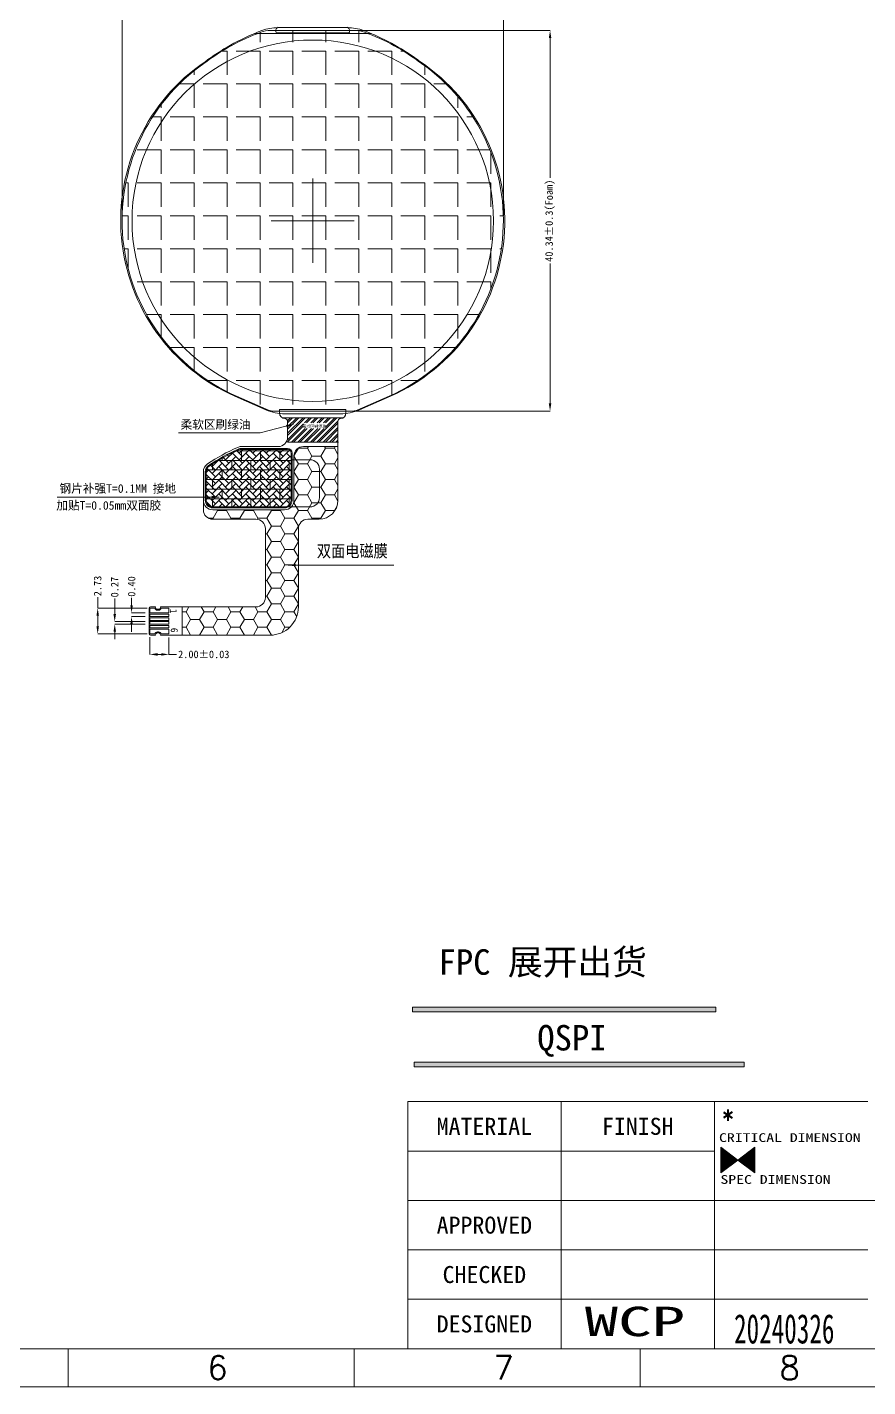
# Model space of a CAD drawing. Header units: millimetres. Extents: x -19 to 3409, y 490 to 920.
# Drawn here: x 2545.8 to 2634.9, y 644.2 to 788.3 of the extents above; entities that cross this region are included whole.
import ezdxf
from ezdxf.enums import TextEntityAlignment as Align
from ezdxf.lldxf.tags import DXFTag

# ---------------------------------------------------------------- set-up
doc = ezdxf.new("R2010")
doc.units = ezdxf.units.MM
doc.layers.get('0').update_dxf_attribs({"lineweight": 5})
doc.layers.get('Defpoints').update_dxf_attribs({"lineweight": 5})
for name, color, linetype, lineweight in [('COF', 4, 'Continuous', 5), ('DIM', 3, 'Continuous', 5), ('EMI', 5, 'Continuous', 5), ('Encap', 210, 'Continuous', 5), ('ITO', 2, 'Continuous', 5), ('TAPE-Foam', 32, 'Continuous', 5), ('TFPC', 50, 'Continuous', 5), ('图框', 7, 'Continuous', 5)]:
    doc.layers.add(name, color=color, linetype=linetype, lineweight=lineweight)
doc.styles.get("Standard").update_dxf_attribs({"font": 'txt', "bigfont": 'gbcbig.shx'})
doc.styles.add('TEXTSTYLE_0', font='txt', dxfattribs={"width": 0.8})
doc.styles.add('宋', font='', dxfattribs={"height": 2})
doc.styles.add('宋体', font='')
doc.styles.add('汉字', font='')
doc.styles.get('宋').set_extended_font_data('SimSun')
doc.styles.get('宋体').set_extended_font_data('SimSun')
doc.styles.get('汉字').set_extended_font_data('SimSun')
tags = doc.linetypes.add('CENTER', pattern=[0.6, 0.375, -0.075, 0.075, -0.075]).pattern_tags.tags
tags[10:11] = [DXFTag(74, 4), DXFTag(75, 0), DXFTag(340, '0'), DXFTag(46, 1.0), DXFTag(50, 0.0), DXFTag(44, 0.0), DXFTag(45, 0.0)]
tags[8:9] = [DXFTag(74, 4), DXFTag(75, 0), DXFTag(340, '0'), DXFTag(46, 1.0), DXFTag(50, 0.0), DXFTag(44, 0.0), DXFTag(45, 0.0)]
tags[6:7] = [DXFTag(74, 4), DXFTag(75, 0), DXFTag(340, '0'), DXFTag(46, 1.0), DXFTag(50, 0.0), DXFTag(44, 0.0), DXFTag(45, 0.0)]
tags[4:5] = [DXFTag(74, 4), DXFTag(75, 0), DXFTag(340, '0'), DXFTag(46, 1.0), DXFTag(50, 0.0), DXFTag(44, 0.0), DXFTag(45, 0.0)]
doc.dimstyles.new('DIM', dxfattribs={"dimtxt": 0.8, "dimasz": 0.8, "dimexe": 0, "dimexo": 0.5, "dimgap": 0.11, "dimtad": 0, "dimzin": 1, "dimdsep": 46, "dimtxsty": '汉字', "dimcen": 0, "dimclrd": 256, "dimclre": 256, "dimclrt": 256, "dimadec": 0, "dimazin": 0, "dimtm": 1e-09, "dimtfac": 1, "dimtofl": 0, "dimtmove": 0, "dimatfit": 3, "dimfxl": 0, "dimlwd": 5, "dimlwe": 5, "dimarcsym": 0})

# ---------------------------------------------------------------- blocks, each defined once
blk = doc.blocks.new('*D23')
at = {"layer": 'Defpoints', "color": 0, "lineweight": 5, "transparency": 16777216}
for p in [(2555.86548435153, 792.7295804883908), (2555.86548435153, 767.8292075826089), (2596.27068534017, 767.8292075826089)]:
    blk.add_point(p, dxfattribs=at)
at = {"layer": 'DIM', "lineweight": 5, "transparency": 16777216}
for p, q in [((2555.86548435153, 768.3292075826089), (2555.86548435153, 792.7295804883908)), ((2556.66548435153, 792.7295804883908), (2559.400260230298, 792.7295804883908)), ((2595.47068534017, 792.7295804883908), (2568.4828300627, 792.7295804883908)), ((2596.27068534017, 768.3292075826089), (2596.27068534017, 792.7295804883908))]:
    blk.add_line(p, q, dxfattribs=at)
for points in [[(2556.66548435153, 792.8629138217241), (2556.66548435153, 792.5962471550574), (2555.86548435153, 792.7295804883908)], [(2595.47068534017, 792.8629138217241), (2595.47068534017, 792.5962471550574), (2596.27068534017, 792.7295804883908)]]:
    blk.add_solid(points, dxfattribs=at)
at = {"layer": 'DIM', "lineweight": 5, "transparency": 16777216, "insert": (2563.941545146499, 792.7295804883908), "char_height": 0.8, "attachment_point": 5, "style": '汉字'}
blk.add_mtext('40.41±0.3(Foam)', dxfattribs=at)
blk = doc.blocks.new('*D24')
at = {"layer": 'Defpoints', "color": 0, "lineweight": 5, "transparency": 16777216}
for p in [(2580.313583617308, 787.9918075826093), (2601.217954442655, 787.9918075826093), (2579.902652347478, 747.6566075826092)]:
    blk.add_point(p, dxfattribs=at)
at = {"layer": 'DIM', "lineweight": 5, "transparency": 16777216}
for p, q in [((2580.813583617308, 787.9918075826093), (2601.217954442655, 787.9918075826093)), ((2601.217954442655, 787.1918075826094), (2601.217954442655, 772.3654924988105)), ((2601.217954442655, 748.4566075826092), (2601.217954442655, 763.2829226664081)), ((2580.402652347478, 747.6566075826092), (2601.217954442655, 747.6566075826092))]:
    blk.add_line(p, q, dxfattribs=at)
for points in [[(2601.084621109322, 787.1918075826094), (2601.351287775988, 787.1918075826094), (2601.217954442655, 787.9918075826093)], [(2601.084621109322, 748.4566075826092), (2601.351287775988, 748.4566075826092), (2601.217954442655, 747.6566075826092)]]:
    blk.add_solid(points, dxfattribs=at)
at = {"layer": 'DIM', "lineweight": 5, "transparency": 16777216, "insert": (2601.217954442654, 767.8242075826084), "char_height": 0.8, "attachment_point": 5, "rotation": 90, "style": '汉字'}
blk.add_mtext('40.34±0.3(Foam)', dxfattribs=at)
blk = doc.blocks.new('R151ASM-001-PNL-V01-C')
at = {"layer": 'Encap', "lineweight": 5}
for p, q in [((1278.901680540594, -134.0899492295754), (1278.901680540594, -143.0374342387005)), ((1283.307244968555, -138.563691734138), (1274.496116112635, -138.563691734138))]:
    blk.add_line(p, q, dxfattribs=at)
at = {"layer": 'Encap', "color": 1, "linetype": 'CENTER', "lineweight": 5}
blk.add_circle((1278.901681034914, -138.563691734138), 19.1526, dxfattribs=at)
at = {"layer": 'ITO', "lineweight": 5}
for p, q in [((1275.956667081426, -118.0910928287095), (1281.846693999763, -118.0910906395666)), ((1270.656443550914, -119.9560485305394), (1273.936625407059, -118.5173179525198)), ((1283.866735990959, -118.5173142618015), (1287.146904725057, -119.9560424183458)), ((1285.085914592146, -158.4062917341381), (1272.717446344687, -158.4062917341381)), ((1282.566613553663, -159.0262917341381), (1275.236747527526, -159.0262917341381))]:
    blk.add_line(p, q, dxfattribs=at)
for centre, radius, start, end in [((1275.95667079812, -123.091092828709), 5.000000000000869, 90.000042590194, 113.8290457779518), ((1281.846693999763, -123.0910906395665), 4.999999999999829, 66.17099681221539, 90), ((1278.901681034914, -138.5636917341381), 20.35259999999999, 113.898623072159, 235.9029104155818), ((1278.901681034915, -138.563691734138), 20.35259999999944, 304.0970874401954, 66.10141940124716), ((1261.886106614589, -163.6983402080352), 10, 53.73316769356654, 55.90291041558183), ((1281.773682185737, -136.5918126737857), 23.61962963899451, 233.7331676935665, 249.5096119977411), ((1276.029666694475, -136.5917859352466), 23.61965895676595, 290.4903930216576, 306.2668215394406), ((1295.917254514605, -163.6983408448223), 10, 124.0970874401955, 126.2668215394406), ((1275.236747527526, -154.0262917341387), 4.999999999999233, 249.743440126733, 270.000000000026), ((1282.566613553663, -154.0262917341382), 4.999999999999916, 270, 290.2565598732685)]:
    blk.add_arc(centre, radius, start, end, dxfattribs=at)
blk = doc.blocks.new('R151ASM-001-Form-V01-C')
at = {"layer": 'TAPE-Foam', "lineweight": 5}
h = blk.add_hatch(dxfattribs=at)
h.set_pattern_fill('ANGLE', color=32, scale=0.5)
h.set_pattern_definition([(0, (0, 0), (0, 3.4925), [2.54, -0.9525]), (90, (0, 0), (-3.4925, 2.138539473011066e-16), [2.54, -0.9525])])
h.paths.add_polyline_path([(2103.671082170945, 8.456395257467655), (2100.268273648302, 9.938337229628626, 0.1030462216133144), (2099.868990179326, 10.02150970418953), (2091.281983818815, 10.02150970418953, 0.1030461232185083), (2090.882700706893, 9.938337385127106), (2087.480264236097, 8.456559019983171, 0.5836025126329344), (2084.043090949216, -26.81692143713965, 0.07495963867705388), (2090.074763604727, -30.1291796993085, 0.08836556133910736), (2091.110630110986, -30.31369029581047), (2100.040346730126, -30.31369029581047, 0.0883655613390475), (2101.076213236384, -30.12917969930466, 0.07495963867705478), (2107.107885891897, -26.81692143713916, 0.5835958562597043)])
for p, q in [((2087.480264236097, 8.456559019983194), (2090.882700706893, 9.93833738512709)), ((2091.281983818815, 10.02150970418953), (2099.868990179326, 10.02150970418953)), ((2103.670713381426, 8.456555867347353), (2100.268273648302, 9.938337229628715)), ((2091.110630110986, -30.31369029581048), (2100.119684602764, -30.31369029581048))]:
    blk.add_line(p, q, dxfattribs=at)
for centre, radius, start, end in [((2091.281983818815, 9.02150970418953), 1, 90, 113.533369991022), ((2099.868990179326, 9.021509704189526), 1, 66.46660769548652, 90), ((2095.725487926235, -10.15109029581042), 20.35259999999944, 113.8985805987507, 234.9703526407249), ((2095.425488914877, -10.15109029581041), 20.35259999999944, 305.029647358773, 66.10141940124915), ((2098.043661579467, -8.469682389705708), 23.07893322136698, 232.6531567585053, 249.8005716532164), ((2093.107315261646, -8.469682389705708), 23.07893322136698, 290.1994283467905, 307.3468432414928), ((2091.110630110986, -27.31369029581047), 3, 249.8005716532173, 270), ((2100.040346730126, -27.31369029581047), 3, 270, 290.1994283467905)]:
    blk.add_arc(centre, radius, start, end, dxfattribs=at)
blk = doc.blocks.new('*D255')
at = {"layer": 'Defpoints', "color": 0, "lineweight": 5, "transparency": 16777216}
for p in [(2558.818081501537, 724.2006835279914), (2560.818081501537, 724.1421160689912), (2560.818081501537, 721.8602600665599)]:
    blk.add_point(p, dxfattribs=at)
at = {"layer": 'DIM', "lineweight": 5, "transparency": 16777216}
for p, q in [((2558.818081501537, 723.7006835279914), (2558.818081501537, 721.8602600665599)), ((2560.818081501537, 723.6421160689912), (2560.818081501537, 721.8602600665599)), ((2559.618081501537, 721.8602600665599), (2560.018081501536, 721.8602600665599)), ((2560.818081501537, 721.8602600665599), (2561.618081501537, 721.8602600665599))]:
    blk.add_line(p, q, dxfattribs=at)
for points in [[(2559.618081501537, 721.9935933998933), (2559.618081501537, 721.7269267332266), (2558.818081501537, 721.8602600665599)], [(2560.018081501536, 721.9935933998933), (2560.018081501536, 721.7269267332266), (2560.818081501537, 721.8602600665599)]]:
    blk.add_solid(points, dxfattribs=at)
at = {"layer": 'DIM', "lineweight": 5, "transparency": 16777216, "insert": (2564.523612227794, 721.8602600665599), "char_height": 0.8, "attachment_point": 5, "style": '汉字'}
blk.add_mtext('2.00%%P0.03', dxfattribs=at)
blk = doc.blocks.new('*D256')
at = {"layer": 'Defpoints', "color": 0, "lineweight": 5, "transparency": 16777216}
for p in [(2559.018081501536, 726.7614720952729), (2553.280109624229, 724.0314720952788), (2559.018081501536, 724.0314720952788)]:
    blk.add_point(p, dxfattribs=at)
at = {"layer": 'DIM', "lineweight": 5, "transparency": 16777216}
for p, q in [((2553.280109624229, 726.7614720952729), (2553.280109624229, 727.9237067321436)), ((2558.518081501536, 726.7614720952729), (2553.280109624229, 726.7614720952729)), ((2553.280109624229, 724.8314720952787), (2553.280109624229, 725.9614720952729)), ((2558.518081501536, 724.0314720952788), (2553.280109624229, 724.0314720952788))]:
    blk.add_line(p, q, dxfattribs=at)
for points in [[(2553.146776290896, 725.9614720952729), (2553.413442957562, 725.9614720952729), (2553.280109624229, 726.7614720952729)], [(2553.146776290896, 724.8314720952787), (2553.413442957562, 724.8314720952787), (2553.280109624229, 724.0314720952788)]]:
    blk.add_solid(points, dxfattribs=at)
at = {"layer": 'DIM', "lineweight": 5, "transparency": 16777216, "insert": (2553.280109624229, 729.1130363410826), "char_height": 0.8, "attachment_point": 5, "rotation": 90, "style": '汉字'}
blk.add_mtext('2.73', dxfattribs=at)
blk = doc.blocks.new('*D257')
at = {"layer": 'Defpoints', "color": 0, "lineweight": 5, "transparency": 16777216}
for p in [(2555.08527542013, 725.0614720952767), (2558.818081501537, 725.3314720952735), (2558.818081501537, 725.0614720952767)]:
    blk.add_point(p, dxfattribs=at)
at = {"layer": 'DIM', "lineweight": 5, "transparency": 16777216}
for p, q in [((2555.08527542013, 726.1314720952735), (2555.08527542013, 727.7993735174692)), ((2558.318081501537, 725.3314720952735), (2555.08527542013, 725.3314720952735)), ((2558.318081501537, 725.0614720952767), (2555.08527542013, 725.0614720952767)), ((2555.08527542013, 724.2614720952768), (2555.08527542013, 723.4614720952767))]:
    blk.add_line(p, q, dxfattribs=at)
for points in [[(2554.951942086796, 726.1314720952735), (2555.218608753463, 726.1314720952735), (2555.08527542013, 725.3314720952735)], [(2554.951942086796, 724.2614720952768), (2555.218608753463, 724.2614720952768), (2555.08527542013, 725.0614720952767)]]:
    blk.add_solid(points, dxfattribs=at)
at = {"layer": 'DIM', "lineweight": 5, "transparency": 16777216, "insert": (2555.08527542013, 728.9931724001513), "char_height": 0.8, "attachment_point": 5, "rotation": 90, "style": '汉字'}
blk.add_mtext('0.27', dxfattribs=at)
blk = doc.blocks.new('*D258')
at = {"layer": 'Defpoints', "color": 0, "lineweight": 5, "transparency": 16777216}
for p in [(2556.870594425822, 725.8614720952723), (2558.818081501537, 726.2614720952729), (2558.818081501537, 725.8614720952723)]:
    blk.add_point(p, dxfattribs=at)
at = {"layer": 'DIM', "lineweight": 5, "transparency": 16777216}
for p, q in [((2556.870594425822, 727.0614720952728), (2556.870594425822, 727.8614720952729)), ((2558.318081501537, 726.2614720952729), (2556.870594425822, 726.2614720952729)), ((2558.318081501537, 725.8614720952723), (2556.870594425822, 725.8614720952723)), ((2556.870594425822, 725.0614720952724), (2556.870594425822, 724.2614720952723))]:
    blk.add_line(p, q, dxfattribs=at)
for points in [[(2556.737261092489, 727.0614720952728), (2557.003927759155, 727.0614720952728), (2556.870594425822, 726.2614720952729)], [(2556.737261092489, 725.0614720952724), (2557.003927759155, 725.0614720952724), (2556.870594425822, 725.8614720952723)]]:
    blk.add_solid(points, dxfattribs=at)
at = {"layer": 'DIM', "lineweight": 5, "transparency": 16777216, "insert": (2556.870594425822, 729.0597402516979), "char_height": 0.8, "attachment_point": 5, "rotation": 90, "style": '汉字'}
blk.add_mtext('0.40', dxfattribs=at)

msp = doc.modelspace()

# ---------------------------------------------------------------- hatches: boundary and pattern name
at = {"lineweight": 5}
h = msp.add_hatch(dxfattribs=at)
h.set_pattern_fill('AR-B816', color=6, scale=0.005)
h.set_pattern_definition([(0, (2530.908915186036, 747.5082840290615), (0, 1.016), []), (90, (2530.908915186036, 747.5082840290615), (-1.016, 1.016), [1.016, -1.016])])
edge = h.paths.add_edge_path()
edge.add_arc((2565.478083310863, 741.2204629621841), 0.7000000000000114, 123.8136495173643, 179.9012024715364, ccw=False)
edge.add_arc((2576.817027118444, 724.2912766489486), 21.07569620650405, 114.09674702315979, 123.81364951724231, ccw=False)
edge.add_arc((2568.498065716271, 742.8913808714744), 0.7000000000017361, 90.00000000004252, 114.09674702331861, ccw=False)
edge.add_line((2568.498065716271, 743.5913808714762), (2573.378084351536, 743.5913808714762))
edge.add_arc((2573.378084351537, 743.1913808714761), 0.3999999999999999, 0, 90, ccw=False)
edge.add_line((2573.778084351537, 743.1913808714761), (2573.778084351537, 738.1913808714761))
edge.add_arc((2573.078084351537, 738.1913808714761), 0.7000000000000028, 270.00000000000057, 360, ccw=False)
edge.add_line((2573.078084351537, 737.491380871476), (2565.478084351537, 737.491380871476))
edge.add_arc((2565.478084351537, 738.1913808714761), 0.6999999999999975, 179.9999999999997, 269.9999999999994, ccw=False)
edge.add_line((2564.778084351537, 738.1913808714761), (2564.778084351537, 741.2216700011011))
h = msp.add_hatch(dxfattribs=at)
h.set_pattern_fill('ANGLE', color=256)
h.set_pattern_definition([(0, (57.72098644121706, 886.1741238617776), (0, 6.985), [5.08, -1.905]), (90, (57.72098644121706, 886.1741238617776), (-6.985, 4.277078946022131e-16), [5.08, -1.905])])
h.paths.add_polyline_path([(2583.943320815766, 730.3028990457682), (2581.443320815766, 730.3028990457674), (2581.443320815766, 727.8028990457674, 0.4142135623730951), (2581.943320815766, 727.3028990457674), (2583.426558815458, 727.3028990457674, 0.4122524749816434), (2583.926547592295, 727.7995489655873)])
at = {"layer": 'EMI', "lineweight": 5}
h = msp.add_hatch(dxfattribs=at)
h.set_pattern_fill('HONEY', color=256, scale=0.3)
h.set_pattern_definition([(0, (2524.541260852198, 747.8366075826102), (1.42875, 0.8248891934999999), [0.9524999999999999, -1.905]), (120, (2524.541260852198, 747.8366075826102), (-1.428749996878257, 0.8248891989070172), [0.9524999999999992, -1.904999999999998]), (59.99999999999999, (2524.541260852198, 747.8366075826102), (3.121742730982646e-09, 1.649778392407017), [-1.905, 0.9524999999999999])])
h.paths.add_polyline_path([(2571.048083310863, 735.1913808714763, 0.4142135623730622), (2570.048083310863, 736.1913808714761), (2565.478083310864, 736.1913808714761, -0.4142135623730002), (2564.478083310864, 737.1913808714758), (2564.478084351537, 738.1913808714758, 0.4142135623729959), (2565.478084351537, 737.1913808714761), (2573.078084351537, 737.1913808714761, 0.4142135623730951), (2574.078084351537, 738.1913808714761), (2574.078084351537, 742.8913808714761, -0.414213562373095), (2575.078084351537, 743.8913808714761), (2578.732565638871, 743.8913808714761), (2578.73256563887, 738.1913808714761, -0.4142135623730792), (2576.73256563887, 736.1913808714761), (2575.548083310864, 736.1913808714761, 0.4142135623730951), (2574.548083310864, 735.1913808714761), (2574.548083310864, 726.8964720952753, -0.4142135623730951), (2571.548083310864, 723.8964720952752), (2562.218081501537, 723.8964720952752), (2562.218081501537, 726.8964720952754), (2570.048083310863, 726.8964720952755, 0.4142135623731297), (2571.048083310864, 727.8964720952761)])
at = {"layer": 'TFPC', "lineweight": 5}
h = msp.add_hatch(dxfattribs=at)
h.set_pattern_fill('ANSI32', color=3, scale=0.05)
h.set_pattern_definition([(45, (-5.210755176904513, 0), (-0.3367596045400933, 0.3367596045400933), []), (45, (-4.986248676904324, 0), (-0.3367596045400933, 0.3367596045400933), [])])
edge = h.paths.add_edge_path()
edge.add_arc((2572.889807479608, 746.4744677813582), 0.5204947121089425, 9.202493106441917, 62.60875310400083)
edge.add_line((2573.129268435575, 746.9366075826097), (2579.006899640357, 746.9366075826096))
edge.add_arc((2579.246361825557, 746.4744677299242), 0.5204953233032679, 117.3913644337735, 170.7975060529243)
edge.add_line((2578.732565638863, 746.5577075047895), (2578.732565325301, 744.3566075826095))
edge.add_line((2578.732565325301, 744.3566075826095), (2573.403602750633, 744.3566075826096))
edge.add_line((2573.403602750633, 744.3566075826096), (2573.403603064195, 746.5577074509404))
h.paths.add_polyline_path([(2577.42458296416, 745.8126403491335), (2575.080728215557, 745.8126403491335), (2575.080728215557, 746.4084504049996), (2577.42458296416, 746.4084504049996)], flags=16)
h = msp.add_hatch(dxfattribs=at)
h.set_pattern_fill('AR-HBONE', color=4, scale=0.005)
h.set_pattern_definition([(45, (2530.908915186036, 747.5082840290615), (0, 0.7184204896855323), [1.524, -0.508]), (135, (2531.268125186036, 747.8674940290615), (7.105427357601002e-17, 0.7184204896855323), [1.524, -0.508])])
edge = h.paths.add_edge_path()
edge.add_arc((2565.478083310863, 741.2204629621841), 0.8000000000000114, 123.8136495173643, 180.0000000000121, ccw=False)
edge.add_arc((2576.817027118445, 724.2912766489476), 21.17569620650531, 114.09674702316019, 123.8136495172426, ccw=False)
edge.add_arc((2568.498065716271, 742.891380871475), 0.8000000000011515, 90.00000000003212, 114.09674702330801, ccw=False)
edge.add_line((2568.498065716271, 743.6913808714761), (2573.378084351536, 743.6913808714761))
edge.add_arc((2573.378084351537, 743.1913808714761), 0.5, 0, 90, ccw=False)
edge.add_line((2573.878084351537, 743.1913808714761), (2573.878084351537, 738.1913808714761))
edge.add_arc((2573.078084351537, 738.1913808714761), 0.7999999999999972, 270, 360, ccw=False)
edge.add_line((2573.078084351537, 737.3913808714761), (2565.478084351537, 737.3913808714761))
edge.add_arc((2565.478084351537, 738.1913808714761), 0.7999999999999989, 179.9999999999999, 270, ccw=False)
edge.add_line((2564.678084351537, 738.1913808714761), (2564.678084351537, 741.2219056497904))
at = {"layer": '图框', "lineweight": 5}
h = msp.add_hatch(color=3, dxfattribs=at)
h.dxf.hatch_style = 1
h.paths.add_polyline_path([(2618.769732475279, 683.9723886594594), (2618.769732475279, 684.4723886594594), (2586.640842559008, 684.4723886594594), (2586.640842559008, 683.9723886594594)])
h = msp.add_hatch(color=3, dxfattribs=at)
h.dxf.hatch_style = 1
h.paths.add_polyline_path([(2621.80200723079, 678.1330288242455), (2621.80200723079, 678.6330288242455), (2586.806279659921, 678.6330288242455), (2586.806279659921, 678.1330288242455)])

# ---------------------------------------------------------------- linework, layer by layer
at = {"color": 6, "lineweight": 5}
msp.add_lwpolyline([(2573.078084351537, 737.491380871476, 0.4142135623730921), (2573.778084351537, 738.1913808714761), (2573.778084351537, 743.1913808714761, 0.414213562373095), (2573.378084351537, 743.5913808714762), (2568.498065716271, 743.5913808714762, 0.1055310560750468), (2568.212270672875, 743.5303810226264, 0.0424234084041929), (2565.088537815833, 741.8020593061394, 0.2497338115238247), (2564.778084351537, 741.2216700011011), (2564.778084351537, 738.1913808714761, 0.4142135623730933), (2565.478084351537, 737.491380871476), (2575.778084351537, 737.491380871476, 0.414213562373095), (2576.778084351537, 738.491380871476), (2576.778084351537, 741.4913808714762, 0.414213562373095), (2575.778084351537, 742.4913808714762), (2573.778084351537, 742.4913808714762)], format="xyb", dxfattribs=at)
at = {"color": 2}
for points in [[(2560.005787949151, 726.7614720952729), (2560.818081501537, 726.7614720952729), (2560.818081501537, 726.2614720952729), (2558.818081501537, 726.2614720952729), (2558.818081501537, 726.7114720952727, -0.4142135623730951), (2558.868081501537, 726.7614720952729), (2559.330375053921, 726.7614720952729, 0.332368615371279), (2559.618081501537, 726.5464720952737), (2559.718081501536, 726.5464720952755, 0.3323686153704493)], [(2560.005787949151, 724.0314720952788), (2560.818081501537, 724.0314720952788), (2560.818081501537, 724.531472095277), (2558.818081501537, 724.531472095277), (2558.818081501537, 724.0814720952776, 0.4142135623730951), (2558.868081501537, 724.0314720952788), (2559.330375053921, 724.0314720952788, -0.332368615371279), (2559.618081501537, 724.2464720952744), (2559.718081501536, 724.2464720952744, -0.3323686153704493)]]:
    msp.add_lwpolyline(points, format="xyb", close=True, dxfattribs=at)
for points in [[(2558.818081501537, 726.1314720952728), (2560.818081501537, 726.1314720952728), (2560.818081501537, 725.8614720952723), (2558.818081501537, 725.8614720952723)], [(2558.818081501537, 725.7314720952759), (2560.818081501537, 725.7314720952759), (2560.818081501537, 725.4614720952745), (2558.818081501537, 725.4614720952745)], [(2558.818081501537, 725.0614720952767), (2560.818081501537, 725.0614720952767), (2560.818081501537, 725.3314720952735), (2558.818081501537, 725.3314720952735)], [(2558.818081501537, 724.6614720952757), (2560.818081501537, 724.6614720952757), (2560.818081501537, 724.9314720952766), (2558.818081501537, 724.9314720952766)]]:
    msp.add_lwpolyline(points, close=True, dxfattribs=at)
at = {"layer": 'COF', "linetype": 'Continuous'}
msp.add_lwpolyline([(2572.399211981794, 788.352152089618), (2572.24145833476, 788.2114455766734, 0.2137836724683963), (2572.174585155594, 788.062189926918), (2572.174585155794, 787.8417988328534, 0.4142135609672074), (2572.274585156594, 787.741798835318), (2579.861585159269, 787.741798835318, 0.414213565962589), (2579.961585159895, 787.841798834718), (2579.961585159895, 788.0621899306428, 0.2137836692840727), (2579.894711981694, 788.211445578318), (2579.736958335461, 788.3521520902082, -0.2137836741352932)], format="xyb", dxfattribs=at)
at = {"layer": 'EMI', "lineweight": 5}
msp.add_lwpolyline([(2578.732565638871, 743.8913808714761), (2575.078084351537, 743.8913808714761, 0.414213562373095), (2574.078084351537, 742.8913808714761), (2574.078084351537, 738.1913808714761, -0.4142135623730951), (2573.078084351537, 737.1913808714761), (2565.478084351537, 737.1913808714761, -0.4142135623730951), (2564.478084351537, 738.1913808714761), (2564.478084351537, 741.2219056497904)], format="xyb", dxfattribs=at)
msp.add_lwpolyline([(2562.218081501537, 723.8964720952752), (2562.218081501537, 726.8964720952754)], dxfattribs=at)
at = {"layer": 'TFPC', "color": 3, "lineweight": 5}
for p, q in [((2572.848752488559, 746.9366075826097), (2579.287417302391, 746.9366075826096)), ((2573.403603064196, 744.3566075826096), (2578.788657613693, 744.3566075826095))]:
    msp.add_line(p, q, dxfattribs=at)
at = {"layer": 'TFPC', "lineweight": 5}
msp.add_lwpolyline([(2559.718081501537, 726.6464720952765), (2559.618081501538, 726.646472095277, -0.4142135623735945), (2559.418081501536, 726.8464720952782), (2559.418081501537, 726.8964720952754), (2558.868081501538, 726.8964720952754, 0.414213562373317), (2558.718081501537, 726.7464720952755), (2558.718081501537, 724.046472095275, 0.4142135623733169), (2558.868081501538, 723.8964720952752), (2559.418081501538, 723.8964720952752), (2559.418081501537, 723.9464720952767, -0.414213562374427), (2559.618081501538, 724.1464720952783), (2559.718081501537, 724.1464720952783, -0.414213562374427), (2559.918081501536, 723.9464720952767), (2559.918081501537, 723.8964720952752), (2571.548083310864, 723.8964720952752, 0.4142135623731615), (2574.548083310864, 726.8964720952764), (2574.548083310864, 735.1913808714761, -0.414213562373095), (2575.548083310864, 736.1913808714761), (2576.73256563887, 736.1913808714761, 0.4142135623730785), (2578.73256563887, 738.1913808714761), (2578.732565638871, 746.5577074509414, -0.3998049658367182), (2579.017738663169, 746.8573408282401, 0.3998049658368462), (2579.588084711777, 747.4566075826106), (2579.588084711777, 747.8366075826096), (2572.548085079507, 747.8366075826107), (2572.548085079507, 747.4566075826116, 0.3998046148094543), (2573.11843040263, 746.8573408639132, -0.39980461480984), (2573.403603064203, 746.5577075047913), (2573.403603064202, 744.8913808714755, -0.4142135623729286), (2572.403603064202, 743.8913808714761), (2568.498065716271, 743.8913808714761, 0.1055310560750453), (2568.089787082848, 743.8042382302627, 0.04242340840419287), (2564.921589746535, 742.0513148821203, 0.2501918319041806), (2564.478083310863, 741.2204629621839), (2564.478083310864, 737.1913808714759, 0.4142135623730099), (2565.478083310864, 736.1913808714761), (2570.048083310863, 736.1913808714761, -0.4142135623730617), (2571.048083310863, 735.1913808714763), (2571.048083310864, 727.8964720952762, -0.4142135623730284), (2570.048083310864, 726.8964720952755), (2559.918081501537, 726.8964720952754), (2559.918081501537, 726.8464720952782, -0.4142135623717631)], format="xyb", close=True, dxfattribs=at)
at = {"layer": 'TFPC', "color": 4, "lineweight": 5}
msp.add_lwpolyline([(2564.678083310862, 741.220462962184, -0.2501918319041811), (2565.0328884594, 741.8851444981331, -0.04242340840419279), (2568.171442809532, 743.6216667585053, -0.105531056075046), (2568.498065716271, 743.6913808714761), (2573.378084351537, 743.6913808714761, -0.414213562373095), (2573.878084351537, 743.1913808714761), (2573.878084351537, 738.1913808714761, -0.414213562373095), (2573.078084351537, 737.3913808714761), (2565.478084351537, 737.3913808714761, -0.414213562373095), (2564.678084351537, 738.1913808714761), (2564.678084351537, 741.2219056497904)], format="xyb", dxfattribs=at)
at = {"layer": '图框', "linetype": 'Continuous', "lineweight": 5}
for p, q in [((2634.888951105265, 674.458484437916), (2586.128433602663, 674.458484437916)), ((2586.128433602663, 648.2722805939262), (2586.128433602663, 674.458484437916)), ((2602.381939436865, 648.2722805939262), (2602.381939436865, 674.458484437916)), ((2618.635445271065, 648.2722805939262), (2618.635445271065, 674.458484437916)), ((2618.635445271065, 669.2212436691178), (2586.128433602663, 669.2212436691178)), ((2634.888951105265, 663.9840029003202), (2586.128433602663, 663.9840029003202)), ((2634.888951105265, 663.9840015548007), (2701.708923575829, 663.9840015548007)), ((2634.888951105265, 658.7467621315219), (2586.128433602663, 658.7467621315219)), ((2634.888951105265, 653.5095213627241), (2586.128433602663, 653.5095213627241))]:
    msp.add_line(p, q, dxfattribs=at)
at = {"layer": '图框', "color": 1, "linetype": 'Continuous'}
for p, q in [((2619.304138761881, 669.6186980123715), (2621.110080305821, 668.2642418544167)), ((2619.304138761881, 669.6186980123715), (2619.304138761881, 666.9097856964618)), ((2619.304138761881, 669.5774521134892), (2619.327708104974, 669.6010214565828)), ((2619.304138761881, 669.4558192415872), (2619.397212474156, 669.5488929538628)), ((2619.304138761881, 669.3341854667125), (2619.466717746401, 669.496764451233)), ((2619.304138761881, 669.2125516918378), (2619.536223018556, 669.4446350455406)), ((2619.304138761881, 669.0909179169631), (2619.605727387828, 669.3925065429108)), ((2619.304138761881, 668.9692841420886), (2619.675232659983, 669.3403780402812)), ((2619.304138761881, 668.8476503672139), (2619.744737029255, 669.2882495375611)), ((2619.304138761881, 668.7260174953118), (2619.81424230141, 669.2361201319588)), ((2619.304138761881, 668.6043837204371), (2619.883747573655, 669.1839916292388)), ((2619.304138761881, 668.4827499455624), (2619.953251942927, 669.1318631266091)), ((2619.304138761881, 668.3611161706878), (2620.022757215082, 669.0797346239794)), ((2619.304138761881, 668.2394823958132), (2620.092262487326, 669.0276061212594)), ((2619.304138761881, 668.1178486209385), (2620.161766856509, 668.9754767156571)), ((2619.304138761881, 667.9962157491267), (2620.231272128754, 668.9233482129371)), ((2619.304138761881, 667.874581974252), (2620.300776497936, 668.8712197103074)), ((2619.304138761881, 667.7529481993773), (2620.370281770181, 668.8190912076776)), ((2619.304138761881, 667.6313144245026), (2620.439787042335, 668.7669627049578)), ((2619.304138761881, 667.5096806496281), (2620.509291411608, 668.7148332993554)), ((2622.916021849761, 669.6186980123715), (2621.110080305821, 668.2642418544167)), ((2621.204341424689, 668.193546466752), (2621.769904526096, 668.7591104711319)), ((2621.273845793961, 668.141417964032), (2622.256438722621, 669.1240108927833)), ((2621.343351066115, 668.0892894614024), (2622.74297382212, 669.4889122174073)), ((2621.412855435388, 668.0371600558), (2622.916021849761, 669.5403264701727)), ((2621.482360707542, 667.98503155308), (2622.916021849761, 669.418692695298)), ((2621.551865979787, 667.9329030504504), (2622.916021849761, 669.2970598233958)), ((2621.621370348969, 667.8807745477303), (2622.916021849761, 669.1754260485211)), ((2621.690875621214, 667.8286460451006), (2622.916021849761, 669.0537922736465)), ((2621.760380893369, 667.7765166394984), (2622.916021849761, 668.9321584987719)), ((2621.829885262642, 667.7243881367783), (2622.916021849761, 668.8105247238972)), ((2621.899390534796, 667.6722596341486), (2622.916021849761, 668.6888909490225)), ((2622.916021849761, 669.6186980123715), (2622.916021849761, 666.9097856964618)), ((2619.304138761881, 667.3880468747534), (2620.578796683762, 668.6627047966354)), ((2619.304138761881, 667.2664130998787), (2620.648301956007, 668.6105762940057)), ((2619.304138761881, 667.1447802279766), (2620.71780632519, 668.558447791376)), ((2619.304138761881, 667.023146453102), (2620.787311597434, 668.5063183856834)), ((2621.110080305821, 668.2642418544167), (2619.304138761881, 666.9097856964618)), ((2619.3372317377, 666.9346056540473), (2620.856815966617, 668.4541898830537)), ((2619.823766837199, 667.2995060756988), (2620.926321238862, 668.4020613803337)), ((2620.310301033635, 667.6644074003227), (2620.995826511016, 668.3499328777041)), ((2620.796835230161, 668.0293087249468), (2621.065330880289, 668.2978043750743)), ((2621.110080305821, 668.2642418544167), (2622.916021849761, 666.9097856964618)), ((2621.134836152534, 668.2456749693816), (2621.28337032966, 668.3942091465078)), ((2621.968894904068, 667.6201311314286), (2622.916021849761, 668.5672571741478)), ((2622.038400176223, 667.5680026287988), (2622.916021849761, 668.4456243023361)), ((2622.107905448468, 667.5158732231966), (2622.916021849761, 668.3239905274614)), ((2622.17740981765, 667.4637447204766), (2622.916021849761, 668.2023567525868)), ((2622.246915089895, 667.4116162178469), (2622.916021849761, 668.0807229777121)), ((2622.31642036205, 667.3594877151269), (2622.916021849761, 667.9590892028374)), ((2622.385924731322, 667.3073583095247), (2622.916021849761, 667.8374554279627)), ((2622.455430003567, 667.2552298068949), (2622.916021849761, 667.7158225560606)), ((2622.524934372749, 667.2031013041749), (2622.916021849761, 667.5941887811861)), ((2622.594439644994, 667.1509728015452), (2622.916021849761, 667.4725550063114)), ((2622.663944917148, 667.0988442989155), (2622.916021849761, 667.3509212314367)), ((2622.733449286421, 667.0467148932229), (2622.916021849761, 667.229287456562)), ((2622.802954558575, 666.9945863905932), (2622.916021849761, 667.1076536816873)), ((2622.87245983082, 666.9424578878732), (2622.916021849761, 666.9860208097854))]:
    msp.add_line(p, q, dxfattribs=at)
at = {"layer": '图框', "color": 7, "linetype": 'ByBlock', "lineweight": 5, "ltscale": 0.55}
for p, q in [((2701.708927103653, 648.2722805935753), (2398.600927103652, 648.2722805935753)), ((2550.154927103653, 648.272280593574), (2550.154927103653, 644.2302454928507)), ((2550.154927103653, 648.272280593574), (2550.154927103653, 644.2302454928507)), ((2580.465727103653, 648.272280593574), (2580.465727103653, 644.2302454928507)), ((2610.776527103652, 648.272280593574), (2610.776527103652, 644.2302454928507)), ((2705.75096220438, 644.2302454928506), (2394.558892002929, 644.2302454928516))]:
    msp.add_line(p, q, dxfattribs=at)
at = {"layer": '图框', "color": 3, "lineweight": 5}
for points in [[(2586.640842559008, 683.9723886594594), (2586.640842559008, 684.4723886594594), (2618.769732475279, 684.4723886594594), (2618.769732475279, 683.9723886594594)], [(2586.806279659921, 678.1330288242455), (2586.806279659921, 678.6330288242455), (2621.80200723079, 678.6330288242455), (2621.80200723079, 678.1330288242455)]]:
    msp.add_lwpolyline(points, close=True, dxfattribs=at)

# ---------------------------------------------------------------- block references
at = {"layer": 'ITO', "lineweight": 5, "rotation": 180}
msp.add_blockref('R151ASM-001-PNL-V01-C', (3854.969764892124, 629.2655158484706), dxfattribs=at)
at = {"layer": 'TAPE-Foam', "lineweight": 5, "rotation": 180}
msp.add_blockref('R151ASM-001-Form-V01-C', (4671.643573266407, 757.6781172867982), dxfattribs=at)

# ---------------------------------------------------------------- texts
at = {"layer": 'DIM', "style": '汉字'}
for s, p in [('柔软区刷绿油', (2562.059040578617, 745.7654485410654)), ('钢片补强T=0.1MM 接地', (2549.22695085746, 738.9913537451336)), ('加贴T=0.05mm双面胶', (2548.886789841917, 737.1993172794207))]:
    msp.add_text(s, height=0.9072, dxfattribs=at).set_placement(p)
at = {"layer": 'DIM', "color": 1, "lineweight": 5, "style": '宋体'}
for s, p in [('1', (2560.934497052591, 726.6961082454874)), ('6', (2561.031163601504, 724.6766438132739))]:
    msp.add_text(s, height=0.7392000000000002, rotation=270, dxfattribs=at).set_placement(p)
at = {"layer": 'DIM', "insert": (2576.508913142623, 733.4689973113125), "char_height": 1.296, "width": 9.506697549402368, "attachment_point": 1, "style": '汉字'}
msp.add_mtext('{\\fNSimSun|b0|i0|c134|p49;\\W0.85;双面电磁膜}', dxfattribs=at)
at = {"layer": 'TFPC', "color": 3, "lineweight": 5, "style": '汉字'}
msp.add_text('弯折区刷绿油', height=0.3, dxfattribs=at).set_placement((2574.980024640492, 745.9005481192208))
at = {"layer": '图框', "linetype": 'Continuous', "lineweight": 5}
for s, height, style, width, p, p2 in [('MATERIAL', 1.805945092688954, 'TEXTSTYLE_0', 0.7636363636364353, (2589.198540260235, 670.9368915071725), (2599.311832779294, 670.9368915071725)), ('FINISH', 1.805945092688954, 'TEXTSTYLE_0', 0.8399999999999654, (2606.716207659318, 670.9368915071725), (2614.301177048611, 670.9368915071725)), ('CRITICAL DIMENSION', 0.9264498325494325, 'TEXTSTYLE_0', 0.9918367346939376, (2619.123083818872, 670.184296654966), (2634.131571106174, 670.184296654966)), ('SPEC DIMENSION', 0.9264498325494325, 'TEXTSTYLE_0', 0.9692307692307853, (2619.272778176888, 665.7433640355675), (2630.946046067011, 665.7433640355675)), ('APPROVED', 1.805945092688954, 'TEXTSTYLE_0', 0.7000000000000656, (2589.198540260235, 660.4624099695767), (2599.311832779294, 660.4624099695767)), ('CHECKED', 1.805945092688954, 'TEXTSTYLE_0', 0.7350000000000453, (2589.830621042675, 655.2251692007785), (2598.679751996852, 655.2251692007785)), ('DESIGNED', 1.805945092688954, 'TEXTSTYLE_0', 0.7636363636364351, (2589.198540260235, 649.9879284319807), (2599.311832779294, 649.9879284319807)), ('WCP', 3.12, '宋', 1.589353006802684, (2604.890497411578, 649.5989845024633), (2615.528330095322, 649.5989845024633)), ('20240326', 3.12, '宋', 0.5960073775510064, (2620.715147304726, 648.8236007308578), (2631.35297998847, 648.8236007308578))]:
    msp.add_text(s, height=height, dxfattribs=dict(at, style=style, width=width)).set_placement(p, p2, align=Align.FIT)
at = {"layer": '图框', "color": 1, "lineweight": 5, "char_height": 2.70021484543804, "attachment_point": 1}
for s, insert, width in [('{\\fSimSun|b0|i0|c134|p2; FPC 展开出货}', (2587.560114011565, 690.6056580370506), 68.68050547420609), ('{\\fSimSun|b0|i0|c134|p54;QSPI}', (2599.858602527223, 682.5796778135301), 27.18550410840118)]:
    msp.add_mtext(s, dxfattribs=dict(at, insert=insert, width=width))
at = {"layer": '图框', "color": 1, "linetype": 'Continuous', "lineweight": 5, "insert": (2619.337905716733, 673.6315539076984), "char_height": 2.108106, "width": 3.18694502745389, "attachment_point": 1}
msp.add_mtext('*', dxfattribs=at)
at = {"layer": '图框', "color": 7, "linetype": 'ByBlock', "lineweight": 5, "ltscale": 0.55, "char_height": 2.526271937952558, "width": 4.300321143660369, "attachment_point": 7}
for s, insert in [('6', (2564.894488737929, 644.9914690704369)), ('7', (2595.205288737929, 644.9914690704369)), ('8', (2625.516088737928, 644.9914690704369))]:
    msp.add_mtext(s, dxfattribs=dict(at, insert=insert))

# ---------------------------------------------------------------- dimensions: what is measured, and where the dimension line sits
at = {"layer": 'DIM', "lineweight": 5}
dim = msp.add_linear_dim(base=(2555.86548435153, 792.7295804883908), p1=(2596.27068534017, 767.8292075826089), p2=(2555.86548435153, 767.8292075826089), angle=180, text='<>(Foam)', dimstyle='DIM', override={"dimtol": 1, "dimtp": 0.3, "dimtm": 0.3, "dimfxl": 0.8, "dimarcsym": 1}, dxfattribs=at)
dim.commit()
dim.dimension.update_dxf_attribs({"geometry": '*D23', "text_midpoint": (2563.941545146499, 792.7295804883908), "dimtype": 160})
dim = msp.add_linear_dim(base=(2601.217954442655, 787.9918075826093), p1=(2579.902652347477, 747.656607582609), p2=(2580.313583617307, 787.9918075826089), angle=270, text='<>(Foam)', dimstyle='DIM', override={"dimgap": 0.11, "dimtol": 1, "dimlim": 0, "dimtp": 0.3, "dimtm": 0.3, "dimfxl": 0.8, "dimlwd": 5, "dimlwe": 5, "dimarcsym": 1}, dxfattribs=at)
dim.commit()
dim.dimension.update_dxf_attribs({"geometry": '*D24', "text_midpoint": (2601.217954442654, 767.8242075826084)})
for base, p1, p2, picture, middle in [((2553.280109624229, 724.0314720952788), (2559.018081501536, 726.7614720952729), (2559.018081501536, 724.0314720952788), '*D256', (2553.280109624229, 729.1130363410826)), ((2555.08527542013, 725.0614720952767), (2558.818081501537, 725.3314720952735), (2558.818081501537, 725.0614720952767), '*D257', (2555.08527542013, 728.9931724001513)), ((2556.870594425822, 725.8614720952723), (2558.818081501537, 726.2614720952729), (2558.818081501537, 725.8614720952723), '*D258', (2556.870594425822, 729.0597402516979))]:
    dim = msp.add_linear_dim(base=base, p1=p1, p2=p2, angle=270, dimstyle='DIM', override={"dimfxl": 0.8, "dimarcsym": 1}, dxfattribs=at)
    dim.commit()
    dim.dimension.update_dxf_attribs({"geometry": picture, "text_midpoint": middle, "dimtype": 160})
dim = msp.add_linear_dim(base=(2560.818081501537, 721.8602600665599), p1=(2558.818081501537, 724.2006835279914), p2=(2560.818081501537, 724.1421160689912), text='<>%%P0.03', dimstyle='DIM', override={"dimfxl": 0.8, "dimarcsym": 1}, dxfattribs=at)
dim.commit()
dim.dimension.update_dxf_attribs({"geometry": '*D255', "text_midpoint": (2564.523612227794, 721.8602600665599)})

# ---------------------------------------------------------------- leaders
for points in [[(2574.044146757686, 746.2602345609843), (2570.492854855666, 745.3426845449663), (2561.839446887835, 745.3426845449663)], [(2566.157625820981, 738.5430856024951), (2548.998268005963, 738.5430856024951)], [(2573.449496976489, 731.3186849593452), (2584.659537391501, 731.3186849593452)], [(2573.449496977305, 731.3186849593459), (2584.659537392317, 731.3186849593459)]]:
    msp.add_leader(points, dimstyle='DIM', override={"dimfxl": 0.8, "dimarcsym": 1}, dxfattribs=at)

doc.saveas('drawing.dxf')
